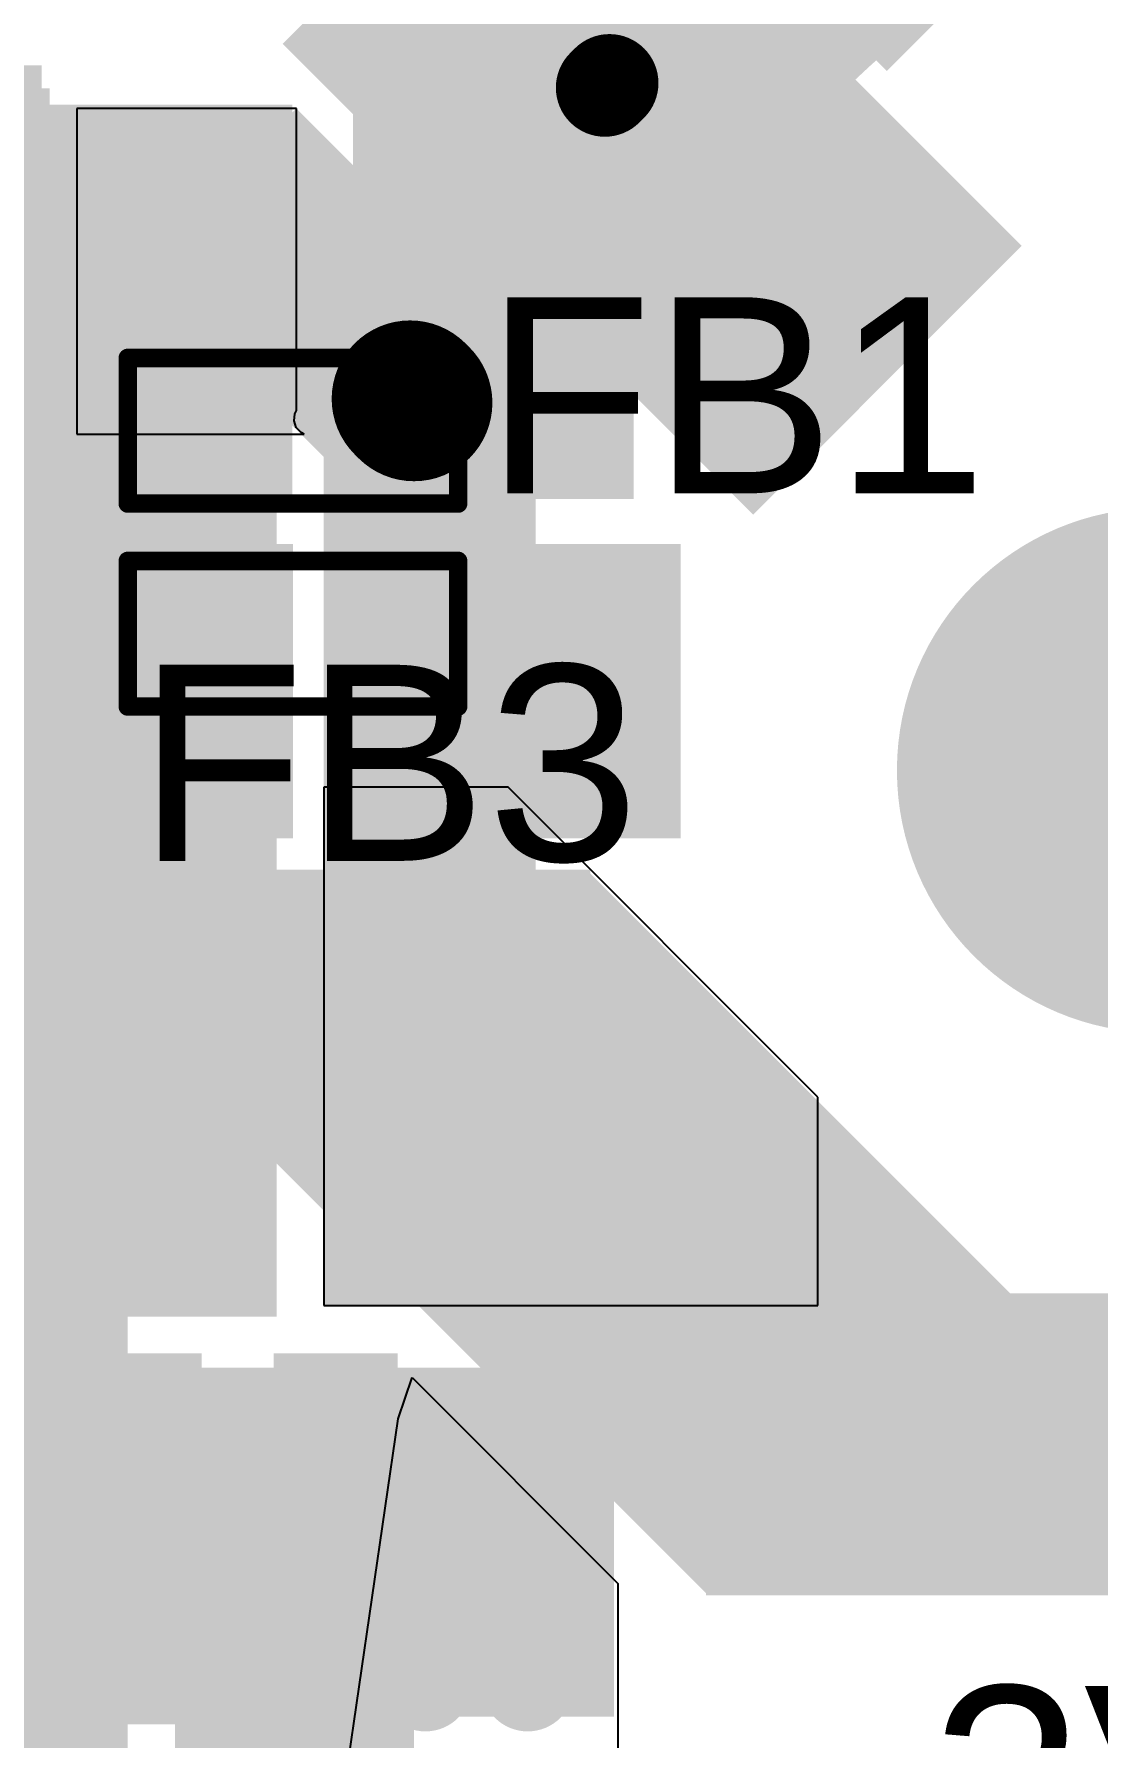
# Model space of a CAD drawing. Header units: millimetres. Extents: x -35.7 to 35.7, y -3.2 to 68.2.
# Drawn here: x 20.86 to 27.75, y 42.48 to 53.52 of the extents above; entities that cross this region are included whole.
import ezdxf

# ---------------------------------------------------------------- set-up
doc = ezdxf.new("R2010")
doc.units = ezdxf.units.MM
for name, color, linetype in [('BottomLayer', 5, 'Continuous'), ('BottomPaste', 16, 'Continuous'), ('BottomSolder', 6, 'Continuous'), ('Mechanical2', 216, 'Continuous'), ('MultiLayer', 9, 'Continuous'), ('PadHoleLayer', 156, 'Continuous'), ('TopLayer', 1, 'Continuous'), ('TopOverlay', 2, 'Continuous'), ('TopPaste', 8, 'Continuous'), ('TopSolder', 216, 'Continuous'), ('ViaHoleLayer', 16, 'Continuous')]:
    doc.layers.add(name, color=color, linetype=linetype)
doc.styles.add('Arial', font='', dxfattribs={"height": 0.2})
doc.styles.get('Arial').set_extended_font_data('Arial')

# ---------------------------------------------------------------- blocks, each defined once
blk = doc.blocks.new('AO4882_MS_B_56')
at = {"layer": 'BottomLayer'}
for points in [[(-3.70000022, 2.2049994), (-1.49999954, 2.2049994), (-1.49999954, 1.6050006), (-3.70000022, 1.6050006)], [(1.49999954, 2.2049994), (3.70000022, 2.2049994), (3.70000022, 1.6050006), (1.49999954, 1.6050006)], [(-3.70000022, 0.9349994), (-1.49999954, 0.9349994), (-1.49999954, 0.3350006), (-3.70000022, 0.3350006)], [(1.49999954, 0.9349994), (3.70000022, 0.9349994), (3.70000022, 0.3350006), (1.49999954, 0.3350006)], [(-3.70000022, -0.3350006), (-1.49999954, -0.3350006), (-1.49999954, -0.9349994), (-3.70000022, -0.9349994)], [(1.49999954, -0.3350006), (3.70000022, -0.3350006), (3.70000022, -0.9349994), (1.49999954, -0.9349994)], [(-3.70000022, -1.6050006), (-1.49999954, -1.6050006), (-1.49999954, -2.2049994), (-3.70000022, -2.2049994)], [(1.49999954, -1.6050006), (3.70000022, -1.6050006), (3.70000022, -2.2049994), (1.49999954, -2.2049994)]]:
    blk.add_hatch(color=5, dxfattribs=at).paths.add_polyline_path(points)
at = {"layer": 'BottomPaste'}
for points in [[(-3.70000022, 2.2049994), (-1.49999954, 2.2049994), (-1.49999954, 1.6050006), (-3.70000022, 1.6050006)], [(1.49999954, 2.2049994), (3.70000022, 2.2049994), (3.70000022, 1.6050006), (1.49999954, 1.6050006)], [(-3.70000022, 0.9349994), (-1.49999954, 0.9349994), (-1.49999954, 0.3350006), (-3.70000022, 0.3350006)], [(1.49999954, 0.9349994), (3.70000022, 0.9349994), (3.70000022, 0.3350006), (1.49999954, 0.3350006)], [(-3.70000022, -0.3350006), (-1.49999954, -0.3350006), (-1.49999954, -0.9349994), (-3.70000022, -0.9349994)], [(1.49999954, -0.3350006), (3.70000022, -0.3350006), (3.70000022, -0.9349994), (1.49999954, -0.9349994)], [(-3.70000022, -1.6050006), (-1.49999954, -1.6050006), (-1.49999954, -2.2049994), (-3.70000022, -2.2049994)], [(1.49999954, -1.6050006), (3.70000022, -1.6050006), (3.70000022, -2.2049994), (1.49999954, -2.2049994)]]:
    blk.add_hatch(color=16, dxfattribs=at).paths.add_polyline_path(points)
at = {"layer": 'BottomSolder'}
for points in [[(-3.80160022, 2.3065994), (-1.39839954, 2.3065994), (-1.39839954, 1.5034006), (-3.80160022, 1.5034006)], [(1.39839954, 2.3065994), (3.80160022, 2.3065994), (3.80160022, 1.5034006), (1.39839954, 1.5034006)], [(-3.80160022, 1.0365994), (-1.39839954, 1.0365994), (-1.39839954, 0.2334006), (-3.80160022, 0.2334006)], [(1.39839954, 1.0365994), (3.80160022, 1.0365994), (3.80160022, 0.2334006), (1.39839954, 0.2334006)], [(-3.80160022, -0.2334006), (-1.39839954, -0.2334006), (-1.39839954, -1.0365994), (-3.80160022, -1.0365994)], [(1.39839954, -0.2334006), (3.80160022, -0.2334006), (3.80160022, -1.0365994), (1.39839954, -1.0365994)], [(-3.80160022, -1.5034006), (-1.39839954, -1.5034006), (-1.39839954, -2.3065994), (-3.80160022, -2.3065994)], [(1.39839954, -1.5034006), (3.80160022, -1.5034006), (3.80160022, -2.3065994), (1.39839954, -2.3065994)]]:
    blk.add_hatch(color=6, dxfattribs=at).paths.add_polyline_path(points)
blk = doc.blocks.new('CAP_0603_B_121')
at = {"layer": 'BottomLayer'}
for points in [[(-1.143, -0.4445), (-1.143, 0.4445), (-0.3809999999999999, 0.4445), (-0.3809999999999999, -0.4445)], [(0.3809999999999999, -0.4445), (0.3809999999999999, 0.4445), (1.143, 0.4445), (1.143, -0.4445)]]:
    blk.add_hatch(color=5, dxfattribs=at).paths.add_polyline_path(points)
at = {"layer": 'BottomPaste'}
for points in [[(-1.143, -0.4445), (-1.143, 0.4445), (-0.3809999999999999, 0.4445), (-0.3809999999999999, -0.4445)], [(0.3809999999999999, -0.4445), (0.3809999999999999, 0.4445), (1.143, 0.4445), (1.143, -0.4445)]]:
    blk.add_hatch(color=16, dxfattribs=at).paths.add_polyline_path(points)
at = {"layer": 'BottomSolder'}
for points in [[(-1.20299988, -0.50449988), (-1.20299988, 0.50449988), (-0.3210001199999999, 0.50449988), (-0.3210001199999999, -0.50449988)], [(0.3210001199999999, -0.50449988), (0.3210001199999999, 0.50449988), (1.20299988, 0.50449988), (1.20299988, -0.50449988)]]:
    blk.add_hatch(color=6, dxfattribs=at).paths.add_polyline_path(points)
blk = doc.blocks.new('SMA_B_128')
at = {"layer": 'BottomLayer'}
for points in [[(-3.25000112, 0.84999957), (-0.75000104, 0.84999957), (-0.75000104, -0.84999957), (-3.25000112, -0.84999957)], [(0.75000104, 0.84999957), (3.25000112, 0.84999957), (3.25000112, -0.84999957), (0.75000104, -0.84999957)]]:
    blk.add_hatch(color=5, dxfattribs=at).paths.add_polyline_path(points)
at = {"layer": 'BottomPaste'}
for points in [[(-3.25000112, 0.84999957), (-0.75000104, 0.84999957), (-0.75000104, -0.84999957), (-3.25000112, -0.84999957)], [(0.75000104, 0.84999957), (3.25000112, 0.84999957), (3.25000112, -0.84999957), (0.75000104, -0.84999957)]]:
    blk.add_hatch(color=16, dxfattribs=at).paths.add_polyline_path(points)
at = {"layer": 'BottomSolder'}
for points in [[(-3.35160112, 0.95159957), (-0.64840104, 0.95159957), (-0.64840104, -0.95159957), (-3.35160112, -0.95159957)], [(0.64840104, 0.95159957), (3.35160112, 0.95159957), (3.35160112, -0.95159957), (0.64840104, -0.95159957)]]:
    blk.add_hatch(color=6, dxfattribs=at).paths.add_polyline_path(points)
blk = doc.blocks.new('MPZ1608S121ATDH5_129')
at = {"layer": 'TopLayer'}
for points in [[(-0.999998, 0.4000004699999999), (-0.3999992, 0.4000004699999999), (-0.3999992, -0.4000004699999999), (-0.999998, -0.4000004699999999)], [(0.40000174, 0.4000004699999999), (1.00000054, 0.4000004699999999), (1.00000054, -0.4000004699999999), (0.40000174, -0.4000004699999999)]]:
    blk.add_hatch(color=1, dxfattribs=at).paths.add_polyline_path(points)
at = {"layer": 'TopPaste'}
for points in [[(-0.999998, 0.4000004699999999), (-0.3999992, 0.4000004699999999), (-0.3999992, -0.4000004699999999), (-0.999998, -0.4000004699999999)], [(0.40000174, 0.4000004699999999), (1.00000054, 0.4000004699999999), (1.00000054, -0.4000004699999999), (0.40000174, -0.4000004699999999)]]:
    blk.add_hatch(color=8, dxfattribs=at).paths.add_polyline_path(points)
at = {"layer": 'TopSolder'}
for points in [[(-1.101598, 0.50160047), (-0.2983992, 0.50160047), (-0.2983992, -0.50160047), (-1.101598, -0.50160047)], [(0.29840174, 0.50160047), (1.10160054, 0.50160047), (1.10160054, -0.50160047), (0.29840174, -0.50160047)]]:
    blk.add_hatch(color=216, dxfattribs=at).paths.add_polyline_path(points)
at = {"layer": 'TopOverlay', "const_width": 0.11999976}
for points in [[(1.07338368, 0.47475648), (-1.0668, 0.47475648)], [(-1.0668, 0.47475648), (-1.0668, -0.46825408)], [(1.07338368, 0.47475648), (1.07338368, -0.46825408)], [(1.07338368, -0.46825408), (-1.0668, -0.46825408)]]:
    blk.add_lwpolyline(points, dxfattribs=at)
at = {"layer": 'TopOverlay', "const_width": 0.05999988}
for points in [[(-1.09679994, 0.47475648, 1), (-1.03680006, 0.47475648, 1)], [(-1.09679994, 0.47475648, 1), (-1.03680006, 0.47475648, 1)], [(1.04338374, 0.47475648, 1), (1.10338362, 0.47475648, 1)], [(1.04338374, 0.47475648, 1), (1.10338362, 0.47475648, 1)], [(-1.09679994, -0.46825408, 1), (-1.03680006, -0.46825408, 1)], [(-1.09679994, -0.46825408, 1), (-1.03680006, -0.46825408, 1)], [(1.04338374, -0.46825408, 1), (1.10338362, -0.46825408, 1)], [(1.04338374, -0.46825408, 1), (1.10338362, -0.46825408, 1)]]:
    blk.add_lwpolyline(points, format="xyb", close=True, dxfattribs=at)
blk = doc.blocks.new('MPZ1608S121ATDH5_131')
at = {"layer": 'TopLayer'}
for points in [[(-0.999998, 0.4000004699999999), (-0.3999992, 0.4000004699999999), (-0.3999992, -0.4000004699999999), (-0.999998, -0.4000004699999999)], [(0.40000174, 0.4000004699999999), (1.00000054, 0.4000004699999999), (1.00000054, -0.4000004699999999), (0.40000174, -0.4000004699999999)]]:
    blk.add_hatch(color=1, dxfattribs=at).paths.add_polyline_path(points)
at = {"layer": 'TopPaste'}
for points in [[(-0.999998, 0.4000004699999999), (-0.3999992, 0.4000004699999999), (-0.3999992, -0.4000004699999999), (-0.999998, -0.4000004699999999)], [(0.40000174, 0.4000004699999999), (1.00000054, 0.4000004699999999), (1.00000054, -0.4000004699999999), (0.40000174, -0.4000004699999999)]]:
    blk.add_hatch(color=8, dxfattribs=at).paths.add_polyline_path(points)
at = {"layer": 'TopSolder'}
for points in [[(-1.101598, 0.50160047), (-0.2983992, 0.50160047), (-0.2983992, -0.50160047), (-1.101598, -0.50160047)], [(0.29840174, 0.50160047), (1.10160054, 0.50160047), (1.10160054, -0.50160047), (0.29840174, -0.50160047)]]:
    blk.add_hatch(color=216, dxfattribs=at).paths.add_polyline_path(points)
at = {"layer": 'TopOverlay', "const_width": 0.11999976}
for points in [[(-1.0668, 0.47475648), (1.07338368, 0.47475648)], [(-1.0668, -0.46825408), (-1.0668, 0.47475648)], [(1.07338368, -0.46825408), (1.07338368, 0.47475648)], [(-1.0668, -0.46825408), (1.07338368, -0.46825408)]]:
    blk.add_lwpolyline(points, dxfattribs=at)
at = {"layer": 'TopOverlay', "const_width": 0.05999988}
for points in [[(-1.09679994, 0.47475648, 1), (-1.03680006, 0.47475648, 1)], [(-1.09679994, 0.47475648, 1), (-1.03680006, 0.47475648, 1)], [(1.04338374, 0.47475648, 1), (1.10338362, 0.47475648, 1)], [(1.04338374, 0.47475648, 1), (1.10338362, 0.47475648, 1)], [(-1.09679994, -0.46825408, 1), (-1.03680006, -0.46825408, 1)], [(-1.09679994, -0.46825408, 1), (-1.03680006, -0.46825408, 1)], [(1.04338374, -0.46825408, 1), (1.10338362, -0.46825408, 1)], [(1.04338374, -0.46825408, 1), (1.10338362, -0.46825408, 1)]]:
    blk.add_lwpolyline(points, format="xyb", close=True, dxfattribs=at)
blk = doc.blocks.new('SOIC_8_B_164')
at = {"layer": 'BottomLayer'}
for points in [[(-3.474999399999999, 1.6050006), (-3.474999399999999, 2.2049994), (-1.92499996, 2.2049994), (-1.92499996, 1.6050006)], [(1.92499996, 1.6050006), (1.92499996, 2.2049994), (3.474999399999999, 2.2049994), (3.474999399999999, 1.6050006)], [(-3.474999399999999, 0.3350006), (-3.474999399999999, 0.9349994), (-1.92499996, 0.9349994), (-1.92499996, 0.3350006)], [(1.92499996, 0.3350006), (1.92499996, 0.9349994), (3.474999399999999, 0.9349994), (3.474999399999999, 0.3350006)], [(-3.474999399999999, -0.9349994), (-3.474999399999999, -0.3350006), (-1.92499996, -0.3350006), (-1.92499996, -0.9349994)], [(1.92499996, -0.9349994), (1.92499996, -0.3350006), (3.474999399999999, -0.3350006), (3.474999399999999, -0.9349994)], [(-3.474999399999999, -2.2049994), (-3.474999399999999, -1.6050006), (-1.92499996, -1.6050006), (-1.92499996, -2.2049994)], [(1.92499996, -2.2049994), (1.92499996, -1.6050006), (3.474999399999999, -1.6050006), (3.474999399999999, -2.2049994)]]:
    blk.add_hatch(color=5, dxfattribs=at).paths.add_polyline_path(points)
at = {"layer": 'BottomPaste'}
for points in [[(-3.474999399999999, 1.6050006), (-3.474999399999999, 2.2049994), (-1.92499996, 2.2049994), (-1.92499996, 1.6050006)], [(1.92499996, 1.6050006), (1.92499996, 2.2049994), (3.474999399999999, 2.2049994), (3.474999399999999, 1.6050006)], [(-3.474999399999999, 0.3350006), (-3.474999399999999, 0.9349994), (-1.92499996, 0.9349994), (-1.92499996, 0.3350006)], [(1.92499996, 0.3350006), (1.92499996, 0.9349994), (3.474999399999999, 0.9349994), (3.474999399999999, 0.3350006)], [(-3.474999399999999, -0.9349994), (-3.474999399999999, -0.3350006), (-1.92499996, -0.3350006), (-1.92499996, -0.9349994)], [(1.92499996, -0.9349994), (1.92499996, -0.3350006), (3.474999399999999, -0.3350006), (3.474999399999999, -0.9349994)], [(-3.474999399999999, -2.2049994), (-3.474999399999999, -1.6050006), (-1.92499996, -1.6050006), (-1.92499996, -2.2049994)], [(1.92499996, -2.2049994), (1.92499996, -1.6050006), (3.474999399999999, -1.6050006), (3.474999399999999, -2.2049994)]]:
    blk.add_hatch(color=16, dxfattribs=at).paths.add_polyline_path(points)
at = {"layer": 'BottomSolder'}
for points in [[(-3.5765994, 1.5034006), (-3.5765994, 2.3065994), (-1.82339996, 2.3065994), (-1.82339996, 1.5034006)], [(1.82339996, 1.5034006), (1.82339996, 2.3065994), (3.5765994, 2.3065994), (3.5765994, 1.5034006)], [(-3.5765994, 0.2334006000000001), (-3.5765994, 1.0365994), (-1.82339996, 1.0365994), (-1.82339996, 0.2334005999999999)], [(1.82339996, 0.2334006000000001), (1.82339996, 1.0365994), (3.5765994, 1.0365994), (3.5765994, 0.2334005999999999)], [(-3.5765994, -1.0365994), (-3.5765994, -0.2334005999999999), (-1.82339996, -0.2334006000000001), (-1.82339996, -1.0365994)], [(1.82339996, -1.0365994), (1.82339996, -0.2334005999999999), (3.5765994, -0.2334006000000001), (3.5765994, -1.0365994)], [(-3.5765994, -2.3065994), (-3.5765994, -1.5034006), (-1.82339996, -1.5034006), (-1.82339996, -2.3065994)], [(1.82339996, -2.3065994), (1.82339996, -1.5034006), (3.5765994, -1.5034006), (3.5765994, -2.3065994)]]:
    blk.add_hatch(color=6, dxfattribs=at).paths.add_polyline_path(points)

msp = doc.modelspace()

# ---------------------------------------------------------------- hatches: boundary and pattern name
at = {"layer": 'BottomLayer'}
for points in [[(27.32043558, 54.21903558), (25.28844066, 56.2510305), (24.34871686, 55.3113067), (26.38071178, 53.27931178)], [(27.25420762, 52.14620761999999), (24.2061873, 55.19422794), (22.4665921, 53.45463274), (25.51461242, 50.40661241999999)], [(13.8684, 52.3080361), (20.9042, 52.3080361), (20.9042, 53.31459745999999), (13.8684, 53.31459745999999)], [(23.36800508, 50.62221015999999), (24.16809492, 51.4223), (22.55519492, 53.0352), (21.75510508, 52.23511016)], [(23.06564856, 50.44685872), (23.77439746, 51.15560762), (22.22500508, 52.705), (21.51625618, 51.99625109999999)], [(18.6944, 50.92699999999999), (20.9042, 50.92699999999999), (20.9042, 52.0954), (18.6944, 52.0954)], [(24.1046, 45.2882), (24.1046, 51.43499491999999), (22.733, 51.43499491999999), (22.733, 45.2882)], [(19.177, 49.6316), (22.4282, 49.6316), (22.4282, 50.7238), (19.177, 50.7238)], [(17.0942, 48.2092), (22.4282, 48.2092), (22.4282, 49.37759999999999), (17.0942, 49.37759999999999)], [(18.54637642, 48.39703046), (18.54637642, 46.35500254), (22.42819746, 46.35500254), (22.42819746, 48.39703046)], [(15.6718, 45.212), (22.4282, 45.212), (22.4282, 46.74479856), (15.6718, 46.74479856)], [(2.7178, 42.62119999999999), (24.6126, 42.62119999999999), (24.6126, 44.8818), (2.7178, 44.8818)]]:
    msp.add_hatch(color=5, dxfattribs=at).paths.add_polyline_path(points)
h = msp.add_hatch(color=5, dxfattribs=at)
edge = h.paths.add_edge_path()
edge.add_arc((26.1874, 52.578), 0.2999994, 0, 360)
h = msp.add_hatch(color=5, dxfattribs=at)
edge = h.paths.add_edge_path()
edge.add_arc((21.5138, 52.5018), 0.2999994, 0, 360)
h = msp.add_hatch(color=5, dxfattribs=at)
edge = h.paths.add_edge_path()
edge.add_arc((22.1996, 52.5018), 0.2999994, 0, 360)
h = msp.add_hatch(color=5, dxfattribs=at)
edge = h.paths.add_edge_path()
edge.add_arc((25.7556, 52.1208), 0.2999994, 0, 360)
h = msp.add_hatch(color=5, dxfattribs=at)
edge = h.paths.add_edge_path()
edge.add_arc((26.6954, 52.1208), 0.2999994, 0, 360)
h = msp.add_hatch(color=5, dxfattribs=at)
edge = h.paths.add_edge_path()
edge.add_arc((21.5138, 51.86679999999999), 0.2999994, 0, 360)
h = msp.add_hatch(color=5, dxfattribs=at)
edge = h.paths.add_edge_path()
edge.add_arc((22.1996, 51.86679999999999), 0.2999994, 0, 360)
h = msp.add_hatch(color=5, dxfattribs=at)
edge = h.paths.add_edge_path()
edge.add_arc((25.2984, 51.6636), 0.2999994, 0, 360)
h = msp.add_hatch(color=5, dxfattribs=at)
edge = h.paths.add_edge_path()
edge.add_arc((26.2636, 51.6636), 0.2999994, 0, 360)
h = msp.add_hatch(color=5, dxfattribs=at)
edge = h.paths.add_edge_path()
edge.add_arc((25.8064, 51.2064), 0.2999994, 0, 360)
h = msp.add_hatch(color=5, dxfattribs=at)
edge = h.paths.add_edge_path()
edge.add_arc((24.6126, 49.911), 0.2999994, 0, 360)
h = msp.add_hatch(color=5, dxfattribs=at)
edge = h.paths.add_edge_path()
edge.add_arc((28.1458162, 48.7500168), 1.49999954, 0, 360)
h = msp.add_hatch(color=5, dxfattribs=at)
edge = h.paths.add_edge_path()
edge.add_arc((24.6126, 49.276), 0.2999994, 0, 360)
h = msp.add_hatch(color=5, dxfattribs=at)
edge = h.paths.add_edge_path()
edge.add_arc((24.6126, 48.641), 0.2999994, 0, 360)
h = msp.add_hatch(color=5, dxfattribs=at)
edge = h.paths.add_edge_path()
edge.add_arc((23.4696, 46.4058), 0.2999994, 0, 360)
h = msp.add_hatch(color=5, dxfattribs=at)
edge = h.paths.add_edge_path()
edge.add_arc((24.1322352, 46.4058), 0.2999994, 0, 360)
h = msp.add_hatch(color=5, dxfattribs=at)
edge = h.paths.add_edge_path()
edge.add_arc((24.7948704, 46.4058), 0.2999994, 0, 360)
h = msp.add_hatch(color=5, dxfattribs=at)
edge = h.paths.add_edge_path()
edge.add_arc((21.1582, 46.2788), 0.2999994, 0, 360)
h = msp.add_hatch(color=5, dxfattribs=at)
edge = h.paths.add_edge_path()
edge.add_arc((23.4696, 45.7708), 0.2999994, 0, 360)
h = msp.add_hatch(color=5, dxfattribs=at)
edge = h.paths.add_edge_path()
edge.add_arc((24.1322352, 45.7708), 0.2999994, 0, 360)
h = msp.add_hatch(color=5, dxfattribs=at)
edge = h.paths.add_edge_path()
edge.add_arc((24.7948704, 45.7708), 0.2999994, 0, 360)
h = msp.add_hatch(color=5, dxfattribs=at)
edge = h.paths.add_edge_path()
edge.add_arc((25.4575056, 45.7708), 0.2999994, 0, 360)
h = msp.add_hatch(color=5, dxfattribs=at)
edge = h.paths.add_edge_path()
edge.add_arc((21.1582, 45.6438), 0.2999994, 0, 360)
h = msp.add_hatch(color=5, dxfattribs=at)
edge = h.paths.add_edge_path()
edge.add_arc((22.06588932, 44.49596892), 0.2999994, 0, 360)
h = msp.add_hatch(color=5, dxfattribs=at)
edge = h.paths.add_edge_path()
edge.add_arc((22.72852452, 44.49596892), 0.2999994, 0, 360)
h = msp.add_hatch(color=5, dxfattribs=at)
edge = h.paths.add_edge_path()
edge.add_arc((22.06588932, 43.66018446), 0.2999994, 0, 360)
h = msp.add_hatch(color=5, dxfattribs=at)
edge = h.paths.add_edge_path()
edge.add_arc((22.72852452, 43.66018446), 0.2999994, 0, 360)
h = msp.add_hatch(color=5, dxfattribs=at)
edge = h.paths.add_edge_path()
edge.add_arc((23.39115972, 43.66018446), 0.2999994, 0, 360)
h = msp.add_hatch(color=5, dxfattribs=at)
edge = h.paths.add_edge_path()
edge.add_arc((24.05379492, 43.66018446), 0.2999994, 0, 360)
h = msp.add_hatch(color=5, dxfattribs=at)
edge = h.paths.add_edge_path()
edge.add_arc((22.06588932, 42.8244), 0.2999994, 0, 360)
h = msp.add_hatch(color=5, dxfattribs=at)
edge = h.paths.add_edge_path()
edge.add_arc((22.72852452, 42.8244), 0.2999994, 0, 360)
h = msp.add_hatch(color=5, dxfattribs=at)
edge = h.paths.add_edge_path()
edge.add_arc((23.39115972, 42.82681554), 0.2999994, 0, 360)
h = msp.add_hatch(color=5, dxfattribs=at)
edge = h.paths.add_edge_path()
edge.add_arc((24.05379492, 42.82681554), 0.2999994, 0, 360)
at = {"layer": 'BottomSolder'}
h = msp.add_hatch(color=6, dxfattribs=at)
edge = h.paths.add_edge_path()
edge.add_arc((21.5138, 52.5018), 0.1499997, 0, 360)
h = msp.add_hatch(color=6, dxfattribs=at)
edge = h.paths.add_edge_path()
edge.add_arc((22.1996, 52.5018), 0.1499997, 0, 360)
h = msp.add_hatch(color=6, dxfattribs=at)
edge = h.paths.add_edge_path()
edge.add_arc((26.1874, 52.578), 0.1499997, 0, 360)
h = msp.add_hatch(color=6, dxfattribs=at)
edge = h.paths.add_edge_path()
edge.add_arc((25.7556, 52.1208), 0.1499997, 0, 360)
h = msp.add_hatch(color=6, dxfattribs=at)
edge = h.paths.add_edge_path()
edge.add_arc((21.5138, 51.86679999999999), 0.1499997, 0, 360)
h = msp.add_hatch(color=6, dxfattribs=at)
edge = h.paths.add_edge_path()
edge.add_arc((22.1996, 51.86679999999999), 0.1499997, 0, 360)
h = msp.add_hatch(color=6, dxfattribs=at)
edge = h.paths.add_edge_path()
edge.add_arc((25.2984, 51.6636), 0.1499997, 0, 360)
h = msp.add_hatch(color=6, dxfattribs=at)
edge = h.paths.add_edge_path()
edge.add_arc((28.1458162, 48.7500168), 1.60159954, 0, 360)
h = msp.add_hatch(color=6, dxfattribs=at)
edge = h.paths.add_edge_path()
edge.add_arc((23.4696, 46.4058), 0.1499997, 0, 360)
h = msp.add_hatch(color=6, dxfattribs=at)
edge = h.paths.add_edge_path()
edge.add_arc((24.1322352, 46.4058), 0.1499997, 0, 360)
h = msp.add_hatch(color=6, dxfattribs=at)
edge = h.paths.add_edge_path()
edge.add_arc((24.7948704, 46.4058), 0.1499997, 0, 360)
h = msp.add_hatch(color=6, dxfattribs=at)
edge = h.paths.add_edge_path()
edge.add_arc((21.1582, 46.2788), 0.1499997, 0, 360)
h = msp.add_hatch(color=6, dxfattribs=at)
edge = h.paths.add_edge_path()
edge.add_arc((23.4696, 45.7708), 0.1499997, 0, 360)
h = msp.add_hatch(color=6, dxfattribs=at)
edge = h.paths.add_edge_path()
edge.add_arc((24.1322352, 45.7708), 0.1499997, 0, 360)
h = msp.add_hatch(color=6, dxfattribs=at)
edge = h.paths.add_edge_path()
edge.add_arc((24.7948704, 45.7708), 0.1499997, 0, 360)
h = msp.add_hatch(color=6, dxfattribs=at)
edge = h.paths.add_edge_path()
edge.add_arc((25.4575056, 45.7708), 0.1499997, 0, 360)
h = msp.add_hatch(color=6, dxfattribs=at)
edge = h.paths.add_edge_path()
edge.add_arc((21.1582, 45.6438), 0.1499997, 0, 360)
h = msp.add_hatch(color=6, dxfattribs=at)
edge = h.paths.add_edge_path()
edge.add_arc((22.06588932, 44.49596892), 0.1499997, 0, 360)
h = msp.add_hatch(color=6, dxfattribs=at)
edge = h.paths.add_edge_path()
edge.add_arc((22.72852452, 44.49596892), 0.1499997, 0, 360)
h = msp.add_hatch(color=6, dxfattribs=at)
edge = h.paths.add_edge_path()
edge.add_arc((22.06588932, 43.66018446), 0.1499997, 0, 360)
h = msp.add_hatch(color=6, dxfattribs=at)
edge = h.paths.add_edge_path()
edge.add_arc((22.72852452, 43.66018446), 0.1499997, 0, 360)
h = msp.add_hatch(color=6, dxfattribs=at)
edge = h.paths.add_edge_path()
edge.add_arc((23.39115972, 43.66018446), 0.1499997, 0, 360)
h = msp.add_hatch(color=6, dxfattribs=at)
edge = h.paths.add_edge_path()
edge.add_arc((24.05379492, 43.66018446), 0.1499997, 0, 360)
h = msp.add_hatch(color=6, dxfattribs=at)
edge = h.paths.add_edge_path()
edge.add_arc((22.06588932, 42.8244), 0.1499997, 0, 360)
h = msp.add_hatch(color=6, dxfattribs=at)
edge = h.paths.add_edge_path()
edge.add_arc((22.72852452, 42.8244), 0.1499997, 0, 360)
h = msp.add_hatch(color=6, dxfattribs=at)
edge = h.paths.add_edge_path()
edge.add_arc((23.39115972, 42.82681554), 0.1499997, 0, 360)
h = msp.add_hatch(color=6, dxfattribs=at)
edge = h.paths.add_edge_path()
edge.add_arc((24.05379492, 42.82681554), 0.1499997, 0, 360)
at = {"layer": 'MultiLayer'}
h = msp.add_hatch(color=9, dxfattribs=at)
edge = h.paths.add_edge_path()
edge.add_arc((28.1458162, 48.7500168), 1.49999954, 0, 360)
at = {"layer": 'PadHoleLayer'}
h = msp.add_hatch(color=156, dxfattribs=at)
edge = h.paths.add_edge_path()
edge.add_arc((28.1458162, 48.7500168), 1.69999914, 0, 360)
at = {"layer": 'TopLayer'}
for points in [[(24.05296688, 52.84731619999999), (26.46964988, 55.02330626), (25.33964452, 56.27830248), (22.92296152, 54.10231242)], [(26.0955536, 53.15296455999999), (27.2665571, 54.20734142), (25.36655328, 56.31750991999999), (24.19554978, 55.26313305999999)], [(24.28469108, 51.45863978), (27.21848252, 54.1944433), (26.15220576, 55.33788526), (23.21841432, 52.60208174)], [(24.73960254, 50.50790254), (24.73960254, 54.10200254), (22.92192266, 54.10200254), (22.92192266, 50.50790254)], [(20.04718114, 50.49520508), (22.52979746, 50.49520508), (22.52979746, 53.06059999999999), (20.04718114, 53.06059999999999)], [(20.0406, 48.31079999999999), (22.53309184, 48.31079999999999), (22.53309184, 50.2158), (20.0406, 50.2158)], [(25.04440254, 48.31079746), (25.04440254, 50.21579746), (22.91080254, 50.21579746), (22.91080254, 48.31079746)], [(10.9982, 46.7868), (24.4602, 46.7868), (24.4602, 48.1076), (10.9982, 48.1076)], [(25.9588127, 43.40859492), (27.54631016, 44.99609237999999), (24.44750254, 48.0949), (22.86000508, 46.50740254)], [(25.2222, 43.40859746), (26.18740254, 44.3738), (22.60600508, 47.95519746), (21.64080254, 46.98999491999999)], [(22.0472, 47.2948), (23.8252, 47.2948), (23.8252, 47.9298), (22.0472, 47.9298)], [(15.1892, 41.89403609999999), (21.463, 41.89403609999999), (21.463, 46.58359746), (15.1892, 46.58359746)], [(32.2326, 45.36440508), (25.20950508, 45.36440508), (25.20950508, 43.40860507999999), (32.2326, 43.40860507999999)], [(21.7678, 41.91), (23.3172, 41.91), (23.3172, 44.831), (21.7678, 44.831)]]:
    msp.add_hatch(color=1, dxfattribs=at).paths.add_polyline_path(points)
h = msp.add_hatch(color=1, dxfattribs=at)
edge = h.paths.add_edge_path()
edge.add_arc((26.1874, 52.578), 0.2999994, 0, 360)
h = msp.add_hatch(color=1, dxfattribs=at)
edge = h.paths.add_edge_path()
edge.add_arc((21.5138, 52.5018), 0.2999994, 0, 360)
h = msp.add_hatch(color=1, dxfattribs=at)
edge = h.paths.add_edge_path()
edge.add_arc((22.1996, 52.5018), 0.2999994, 0, 360)
h = msp.add_hatch(color=1, dxfattribs=at)
edge = h.paths.add_edge_path()
edge.add_arc((25.7556, 52.1208), 0.2999994, 0, 360)
h = msp.add_hatch(color=1, dxfattribs=at)
edge = h.paths.add_edge_path()
edge.add_arc((26.6954, 52.1208), 0.2999994, 0, 360)
h = msp.add_hatch(color=1, dxfattribs=at)
edge = h.paths.add_edge_path()
edge.add_arc((21.5138, 51.86679999999999), 0.2999994, 0, 360)
h = msp.add_hatch(color=1, dxfattribs=at)
edge = h.paths.add_edge_path()
edge.add_arc((22.1996, 51.86679999999999), 0.2999994, 0, 360)
h = msp.add_hatch(color=1, dxfattribs=at)
edge = h.paths.add_edge_path()
edge.add_arc((25.2984, 51.6636), 0.2999994, 0, 360)
h = msp.add_hatch(color=1, dxfattribs=at)
edge = h.paths.add_edge_path()
edge.add_arc((26.2636, 51.6636), 0.2999994, 0, 360)
h = msp.add_hatch(color=1, dxfattribs=at)
edge = h.paths.add_edge_path()
edge.add_arc((25.8064, 51.2064), 0.2999994, 0, 360)
h = msp.add_hatch(color=1, dxfattribs=at)
edge = h.paths.add_edge_path()
edge.add_arc((24.6126, 49.911), 0.2999994, 0, 360)
h = msp.add_hatch(color=1, dxfattribs=at)
edge = h.paths.add_edge_path()
edge.add_arc((28.1458162, 48.7500168), 1.49999954, 0, 360)
h = msp.add_hatch(color=1, dxfattribs=at)
edge = h.paths.add_edge_path()
edge.add_arc((24.6126, 49.276), 0.2999994, 0, 360)
h = msp.add_hatch(color=1, dxfattribs=at)
edge = h.paths.add_edge_path()
edge.add_arc((24.6126, 48.641), 0.2999994, 0, 360)
h = msp.add_hatch(color=1, dxfattribs=at)
edge = h.paths.add_edge_path()
edge.add_arc((23.4696, 46.4058), 0.2999994, 0, 360)
h = msp.add_hatch(color=1, dxfattribs=at)
edge = h.paths.add_edge_path()
edge.add_arc((24.1322352, 46.4058), 0.2999994, 0, 360)
h = msp.add_hatch(color=1, dxfattribs=at)
edge = h.paths.add_edge_path()
edge.add_arc((24.7948704, 46.4058), 0.2999994, 0, 360)
h = msp.add_hatch(color=1, dxfattribs=at)
edge = h.paths.add_edge_path()
edge.add_arc((21.1582, 46.2788), 0.2999994, 0, 360)
h = msp.add_hatch(color=1, dxfattribs=at)
edge = h.paths.add_edge_path()
edge.add_arc((23.4696, 45.7708), 0.2999994, 0, 360)
h = msp.add_hatch(color=1, dxfattribs=at)
edge = h.paths.add_edge_path()
edge.add_arc((24.1322352, 45.7708), 0.2999994, 0, 360)
h = msp.add_hatch(color=1, dxfattribs=at)
edge = h.paths.add_edge_path()
edge.add_arc((24.7948704, 45.7708), 0.2999994, 0, 360)
h = msp.add_hatch(color=1, dxfattribs=at)
edge = h.paths.add_edge_path()
edge.add_arc((25.4575056, 45.7708), 0.2999994, 0, 360)
h = msp.add_hatch(color=1, dxfattribs=at)
edge = h.paths.add_edge_path()
edge.add_arc((21.1582, 45.6438), 0.2999994, 0, 360)
h = msp.add_hatch(color=1, dxfattribs=at)
edge = h.paths.add_edge_path()
edge.add_arc((22.06588932, 44.49596892), 0.2999994, 0, 360)
h = msp.add_hatch(color=1, dxfattribs=at)
edge = h.paths.add_edge_path()
edge.add_arc((22.72852452, 44.49596892), 0.2999994, 0, 360)
h = msp.add_hatch(color=1, dxfattribs=at)
edge = h.paths.add_edge_path()
edge.add_arc((22.06588932, 43.66018446), 0.2999994, 0, 360)
h = msp.add_hatch(color=1, dxfattribs=at)
edge = h.paths.add_edge_path()
edge.add_arc((22.72852452, 43.66018446), 0.2999994, 0, 360)
h = msp.add_hatch(color=1, dxfattribs=at)
edge = h.paths.add_edge_path()
edge.add_arc((23.39115972, 43.66018446), 0.2999994, 0, 360)
h = msp.add_hatch(color=1, dxfattribs=at)
edge = h.paths.add_edge_path()
edge.add_arc((24.05379492, 43.66018446), 0.2999994, 0, 360)
h = msp.add_hatch(color=1, dxfattribs=at)
edge = h.paths.add_edge_path()
edge.add_arc((22.06588932, 42.8244), 0.2999994, 0, 360)
h = msp.add_hatch(color=1, dxfattribs=at)
edge = h.paths.add_edge_path()
edge.add_arc((22.72852452, 42.8244), 0.2999994, 0, 360)
h = msp.add_hatch(color=1, dxfattribs=at)
edge = h.paths.add_edge_path()
edge.add_arc((23.39115972, 42.82681554), 0.2999994, 0, 360)
h = msp.add_hatch(color=1, dxfattribs=at)
edge = h.paths.add_edge_path()
edge.add_arc((24.05379492, 42.82681554), 0.2999994, 0, 360)
at = {"layer": 'TopSolder'}
h = msp.add_hatch(color=216, dxfattribs=at)
edge = h.paths.add_edge_path()
edge.add_arc((21.5138, 52.5018), 0.1499997, 0, 360)
h = msp.add_hatch(color=216, dxfattribs=at)
edge = h.paths.add_edge_path()
edge.add_arc((22.1996, 52.5018), 0.1499997, 0, 360)
h = msp.add_hatch(color=216, dxfattribs=at)
edge = h.paths.add_edge_path()
edge.add_arc((26.1874, 52.578), 0.1499997, 0, 360)
h = msp.add_hatch(color=216, dxfattribs=at)
edge = h.paths.add_edge_path()
edge.add_arc((25.7556, 52.1208), 0.1499997, 0, 360)
h = msp.add_hatch(color=216, dxfattribs=at)
edge = h.paths.add_edge_path()
edge.add_arc((21.5138, 51.86679999999999), 0.1499997, 0, 360)
h = msp.add_hatch(color=216, dxfattribs=at)
edge = h.paths.add_edge_path()
edge.add_arc((22.1996, 51.86679999999999), 0.1499997, 0, 360)
h = msp.add_hatch(color=216, dxfattribs=at)
edge = h.paths.add_edge_path()
edge.add_arc((25.2984, 51.6636), 0.1499997, 0, 360)
h = msp.add_hatch(color=216, dxfattribs=at)
edge = h.paths.add_edge_path()
edge.add_arc((28.1458162, 48.7500168), 1.60159954, 0, 360)
h = msp.add_hatch(color=216, dxfattribs=at)
edge = h.paths.add_edge_path()
edge.add_arc((23.4696, 46.4058), 0.1499997, 0, 360)
h = msp.add_hatch(color=216, dxfattribs=at)
edge = h.paths.add_edge_path()
edge.add_arc((24.1322352, 46.4058), 0.1499997, 0, 360)
h = msp.add_hatch(color=216, dxfattribs=at)
edge = h.paths.add_edge_path()
edge.add_arc((24.7948704, 46.4058), 0.1499997, 0, 360)
h = msp.add_hatch(color=216, dxfattribs=at)
edge = h.paths.add_edge_path()
edge.add_arc((21.1582, 46.2788), 0.1499997, 0, 360)
h = msp.add_hatch(color=216, dxfattribs=at)
edge = h.paths.add_edge_path()
edge.add_arc((23.4696, 45.7708), 0.1499997, 0, 360)
h = msp.add_hatch(color=216, dxfattribs=at)
edge = h.paths.add_edge_path()
edge.add_arc((24.1322352, 45.7708), 0.1499997, 0, 360)
h = msp.add_hatch(color=216, dxfattribs=at)
edge = h.paths.add_edge_path()
edge.add_arc((24.7948704, 45.7708), 0.1499997, 0, 360)
h = msp.add_hatch(color=216, dxfattribs=at)
edge = h.paths.add_edge_path()
edge.add_arc((25.4575056, 45.7708), 0.1499997, 0, 360)
h = msp.add_hatch(color=216, dxfattribs=at)
edge = h.paths.add_edge_path()
edge.add_arc((21.1582, 45.6438), 0.1499997, 0, 360)
h = msp.add_hatch(color=216, dxfattribs=at)
edge = h.paths.add_edge_path()
edge.add_arc((22.06588932, 44.49596892), 0.1499997, 0, 360)
h = msp.add_hatch(color=216, dxfattribs=at)
edge = h.paths.add_edge_path()
edge.add_arc((22.72852452, 44.49596892), 0.1499997, 0, 360)
h = msp.add_hatch(color=216, dxfattribs=at)
edge = h.paths.add_edge_path()
edge.add_arc((22.06588932, 43.66018446), 0.1499997, 0, 360)
h = msp.add_hatch(color=216, dxfattribs=at)
edge = h.paths.add_edge_path()
edge.add_arc((22.72852452, 43.66018446), 0.1499997, 0, 360)
h = msp.add_hatch(color=216, dxfattribs=at)
edge = h.paths.add_edge_path()
edge.add_arc((23.39115972, 43.66018446), 0.1499997, 0, 360)
h = msp.add_hatch(color=216, dxfattribs=at)
edge = h.paths.add_edge_path()
edge.add_arc((24.05379492, 43.66018446), 0.1499997, 0, 360)
h = msp.add_hatch(color=216, dxfattribs=at)
edge = h.paths.add_edge_path()
edge.add_arc((22.06588932, 42.8244), 0.1499997, 0, 360)
h = msp.add_hatch(color=216, dxfattribs=at)
edge = h.paths.add_edge_path()
edge.add_arc((22.72852452, 42.8244), 0.1499997, 0, 360)
h = msp.add_hatch(color=216, dxfattribs=at)
edge = h.paths.add_edge_path()
edge.add_arc((23.39115972, 42.82681554), 0.1499997, 0, 360)
h = msp.add_hatch(color=216, dxfattribs=at)
edge = h.paths.add_edge_path()
edge.add_arc((24.05379492, 42.82681554), 0.1499997, 0, 360)
at = {"layer": 'ViaHoleLayer'}
h = msp.add_hatch(color=16, dxfattribs=at)
edge = h.paths.add_edge_path()
edge.add_arc((21.5138, 52.5018), 0.1499997, 0, 360)
h = msp.add_hatch(color=16, dxfattribs=at)
edge = h.paths.add_edge_path()
edge.add_arc((22.1996, 52.5018), 0.1499997, 0, 360)
h = msp.add_hatch(color=16, dxfattribs=at)
edge = h.paths.add_edge_path()
edge.add_arc((26.1874, 52.578), 0.1499997, 0, 360)
h = msp.add_hatch(color=16, dxfattribs=at)
edge = h.paths.add_edge_path()
edge.add_arc((25.7556, 52.1208), 0.1499997, 0, 360)
h = msp.add_hatch(color=16, dxfattribs=at)
edge = h.paths.add_edge_path()
edge.add_arc((26.6954, 52.1208), 0.1499997, 0, 360)
h = msp.add_hatch(color=16, dxfattribs=at)
edge = h.paths.add_edge_path()
edge.add_arc((21.5138, 51.86679999999999), 0.1499997, 0, 360)
h = msp.add_hatch(color=16, dxfattribs=at)
edge = h.paths.add_edge_path()
edge.add_arc((22.1996, 51.86679999999999), 0.1499997, 0, 360)
h = msp.add_hatch(color=16, dxfattribs=at)
edge = h.paths.add_edge_path()
edge.add_arc((25.2984, 51.6636), 0.1499997, 0, 360)
h = msp.add_hatch(color=16, dxfattribs=at)
edge = h.paths.add_edge_path()
edge.add_arc((26.2636, 51.6636), 0.1499997, 0, 360)
h = msp.add_hatch(color=16, dxfattribs=at)
edge = h.paths.add_edge_path()
edge.add_arc((25.8064, 51.2064), 0.1499997, 0, 360)
h = msp.add_hatch(color=16, dxfattribs=at)
edge = h.paths.add_edge_path()
edge.add_arc((24.6126, 49.911), 0.1499997, 0, 360)
h = msp.add_hatch(color=16, dxfattribs=at)
edge = h.paths.add_edge_path()
edge.add_arc((24.6126, 49.276), 0.1499997, 0, 360)
h = msp.add_hatch(color=16, dxfattribs=at)
edge = h.paths.add_edge_path()
edge.add_arc((24.6126, 48.641), 0.1499997, 0, 360)
h = msp.add_hatch(color=16, dxfattribs=at)
edge = h.paths.add_edge_path()
edge.add_arc((23.4696, 46.4058), 0.1499997, 0, 360)
h = msp.add_hatch(color=16, dxfattribs=at)
edge = h.paths.add_edge_path()
edge.add_arc((24.1322352, 46.4058), 0.1499997, 0, 360)
h = msp.add_hatch(color=16, dxfattribs=at)
edge = h.paths.add_edge_path()
edge.add_arc((24.7948704, 46.4058), 0.1499997, 0, 360)
h = msp.add_hatch(color=16, dxfattribs=at)
edge = h.paths.add_edge_path()
edge.add_arc((21.1582, 46.2788), 0.1499997, 0, 360)
h = msp.add_hatch(color=16, dxfattribs=at)
edge = h.paths.add_edge_path()
edge.add_arc((23.4696, 45.7708), 0.1499997, 0, 360)
h = msp.add_hatch(color=16, dxfattribs=at)
edge = h.paths.add_edge_path()
edge.add_arc((24.1322352, 45.7708), 0.1499997, 0, 360)
h = msp.add_hatch(color=16, dxfattribs=at)
edge = h.paths.add_edge_path()
edge.add_arc((24.7948704, 45.7708), 0.1499997, 0, 360)
h = msp.add_hatch(color=16, dxfattribs=at)
edge = h.paths.add_edge_path()
edge.add_arc((25.4575056, 45.7708), 0.1499997, 0, 360)
h = msp.add_hatch(color=16, dxfattribs=at)
edge = h.paths.add_edge_path()
edge.add_arc((21.1582, 45.6438), 0.1499997, 0, 360)
h = msp.add_hatch(color=16, dxfattribs=at)
edge = h.paths.add_edge_path()
edge.add_arc((22.06588932, 44.49596892), 0.1499997, 0, 360)
h = msp.add_hatch(color=16, dxfattribs=at)
edge = h.paths.add_edge_path()
edge.add_arc((22.72852452, 44.49596892), 0.1499997, 0, 360)
h = msp.add_hatch(color=16, dxfattribs=at)
edge = h.paths.add_edge_path()
edge.add_arc((22.06588932, 43.66018446), 0.1499997, 0, 360)
h = msp.add_hatch(color=16, dxfattribs=at)
edge = h.paths.add_edge_path()
edge.add_arc((22.72852452, 43.66018446), 0.1499997, 0, 360)
h = msp.add_hatch(color=16, dxfattribs=at)
edge = h.paths.add_edge_path()
edge.add_arc((23.39115972, 43.66018446), 0.1499997, 0, 360)
h = msp.add_hatch(color=16, dxfattribs=at)
edge = h.paths.add_edge_path()
edge.add_arc((24.05379492, 43.66018446), 0.1499997, 0, 360)
h = msp.add_hatch(color=16, dxfattribs=at)
edge = h.paths.add_edge_path()
edge.add_arc((22.06588932, 42.8244), 0.1499997, 0, 360)
h = msp.add_hatch(color=16, dxfattribs=at)
edge = h.paths.add_edge_path()
edge.add_arc((22.72852452, 42.8244), 0.1499997, 0, 360)
h = msp.add_hatch(color=16, dxfattribs=at)
edge = h.paths.add_edge_path()
edge.add_arc((23.39115972, 42.82681554), 0.1499997, 0, 360)
h = msp.add_hatch(color=16, dxfattribs=at)
edge = h.paths.add_edge_path()
edge.add_arc((24.05379492, 42.82681554), 0.1499997, 0, 360)

# ---------------------------------------------------------------- linework, layer by layer
at = {"layer": 'BottomLayer'}
for p, q in [((22.55519746, 53.0352), (21.1328, 53.0352)), ((21.1328, 53.0352), (21.1328, 50.92699999999999)), ((22.55518476, 51.07938476), (22.55519746, 53.0352)), ((22.5399473, 51.01360383999999), (22.54528638, 51.05875996)), ((22.55433132, 50.97046702), (22.5399473, 51.01360383999999)), ((22.54528638, 51.05875996), (22.55518222, 51.07938221999999)), ((22.55518222, 51.07938221999999), (22.55518476, 51.07938476)), ((21.1328, 50.92699999999999), (22.60599746, 50.92699746)), ((22.5857054, 50.9375537), (22.55433132, 50.97046702)), ((22.60599746, 50.92699746), (22.5857054, 50.9375537)), ((23.92679492, 48.641), (22.733, 48.641)), ((22.733, 48.641), (22.733, 45.28446365999999)), ((25.9334, 46.63440254), (23.92679492, 48.641)), ((25.9334, 45.28446365999999), (25.9334, 46.63440254)), ((22.733, 45.28446365999999), (25.9334, 45.28446365999999))]:
    msp.add_line(p, q, dxfattribs=at)
for points, const_width in [([(24.55361358, 53.17038642), (24.583517, 53.20028983999999)], 0.635), ([(23.2918, 51.15559999999999), (23.3172, 51.13019999999999)], 1.016)]:
    msp.add_lwpolyline(points, dxfattribs=dict(at, const_width=const_width))
for points, const_width in [([(24.424767, 53.20028983999999, 1), (24.742267, 53.20028983999999, 1)], 0.3175), ([(24.39486358, 53.17038642, 1), (24.71236358, 53.17038642, 1)], 0.3175), ([(23.0378, 51.15559999999999, 1), (23.5458, 51.15559999999999, 1)], 0.508), ([(23.0632, 51.13019999999999, 1), (23.5712, 51.13019999999999, 1)], 0.508)]:
    msp.add_lwpolyline(points, format="xyb", close=True, dxfattribs=dict(at, const_width=const_width))
at = {"layer": 'Mechanical2', "const_width": 0.3809999999999999}
msp.add_lwpolyline([(0, 68.00000116, -0.2679491924311228), (30.74390092, 50.2500011)], format="xyb", dxfattribs=at)
at = {"layer": 'TopLayer'}
for p, q in [((23.2156, 44.5516), (23.3045, 44.81829999999999)), ((23.3045, 44.81829999999999), (24.638, 43.4848)), ((22.83089922, 41.91), (23.2156, 44.5516)), ((24.638, 43.4848), (24.638, 41.91))]:
    msp.add_line(p, q, dxfattribs=at)

# ---------------------------------------------------------------- block references
for name, p, rotation in [('SMA_B_128', (23.1394, 54.58459999999999), 315), ('SOIC_8_B_164', (17.38084408, 50.8602361), 180), ('MPZ1608S121ATDH5_129', (22.53638368, 50.95239999999999), 180), ('CAP_0603_B_121', (21.85124408, 49.4632361), 90), ('AO4882_MS_B_56', (20.9042, 41.1734), 90)]:
    msp.add_blockref(name, p, dxfattribs=dict(rotation=rotation))
msp.add_blockref('MPZ1608S121ATDH5_131', (22.5298, 49.6316))

# ---------------------------------------------------------------- texts
at = {"layer": 'TopOverlay', "style": 'Arial'}
for s, p in [('FB1', (23.77658948, 50.54402896)), ('FB3', (21.52412764, 48.16405658))]:
    msp.add_text(s, height=1.27, dxfattribs=at).set_placement(p)
msp.add_text('3V3_M', height=1.27, rotation=360, dxfattribs=at).set_placement((26.67, 41.54993468))

doc.saveas('drawing.dxf')
